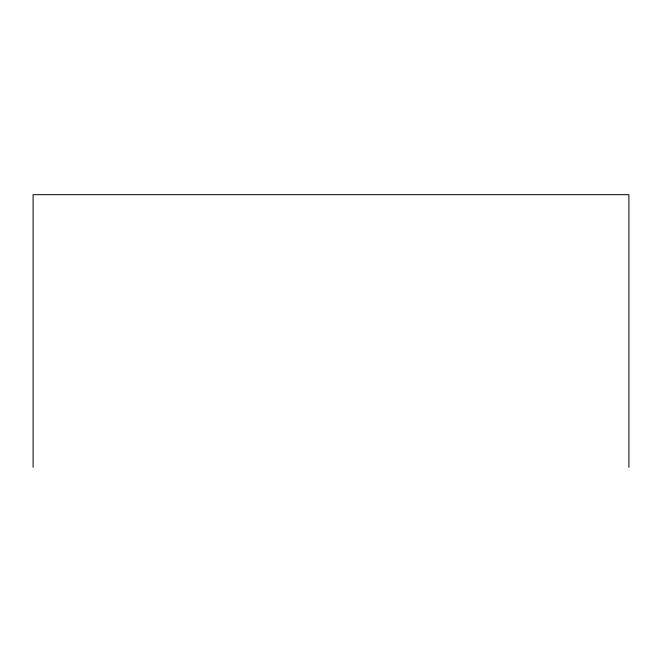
<?xml version="1.0" encoding="UTF-8"?>
<svg xmlns="http://www.w3.org/2000/svg" width="662" height="662" viewBox="0 0 662 662"><rect width="100%" height="100%" fill="white"/><g stroke="black" fill="none" stroke-linecap="round" stroke-linejoin="round"><path stroke-width="0.99" d="M628.9 467.331L628.9 194.669L33.1 194.669L33.1 467.331"/></g></svg>
